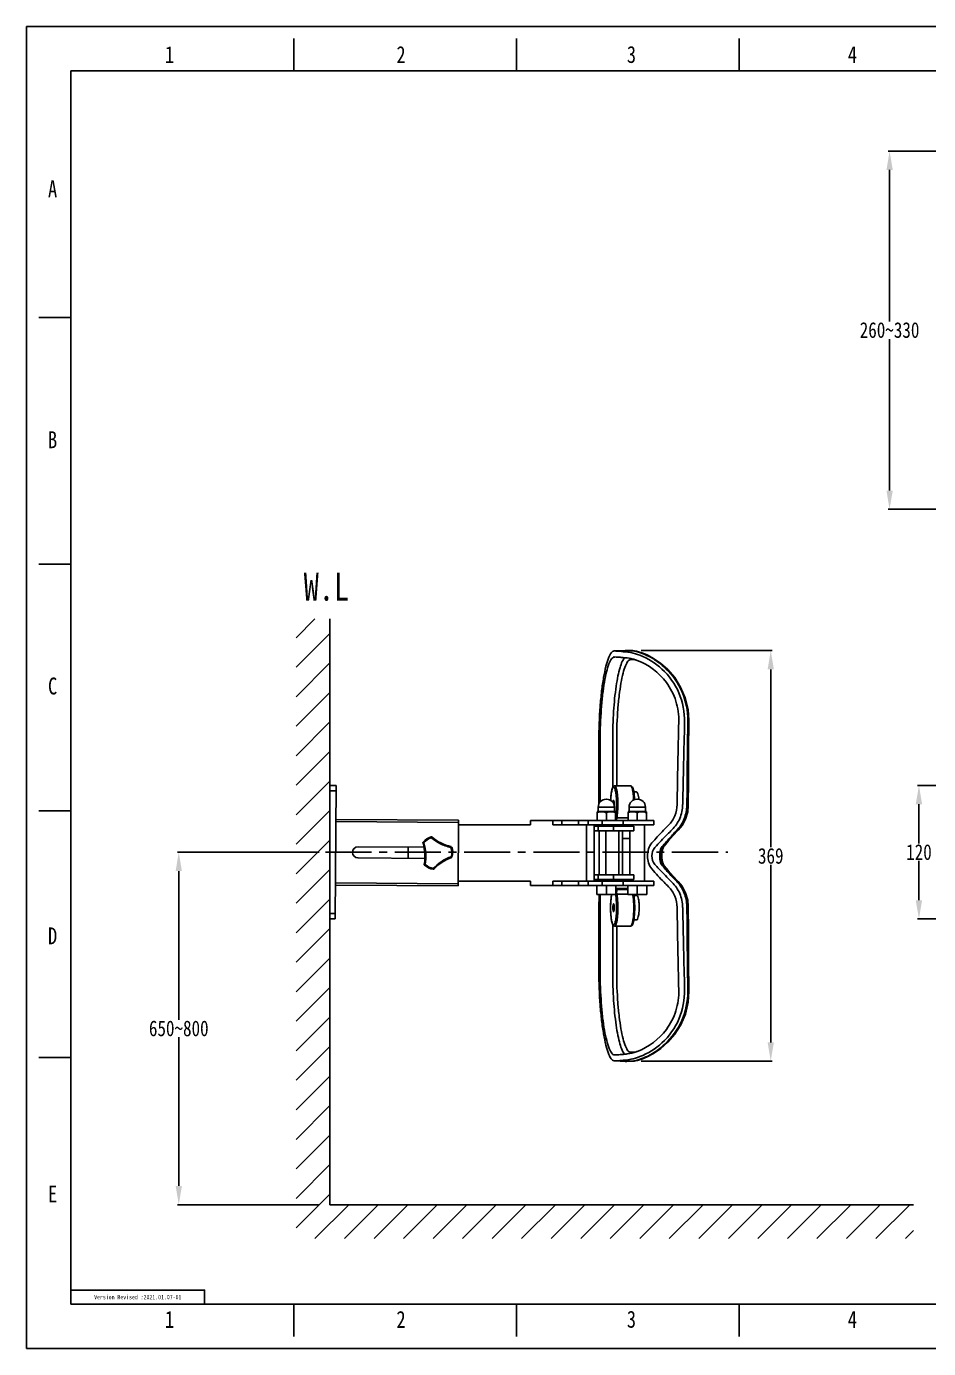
# Model space of a CAD drawing. Header units: inches. Extents: x -1755 to -75, y -5440 to -4252.
# Drawn here: x -1755 to -945, y -5440 to -4252 of the extents above; entities that cross this region are included whole.
import ezdxf

# ---------------------------------------------------------------- set-up
doc = ezdxf.new("R2010")
doc.units = ezdxf.units.IN
doc.header["$LTSCALE"] = 10.89
doc.header["$MEASUREMENT"] = 0
doc.header["$PDMODE"] = 3
doc.header["$PDSIZE"] = 0.3125
doc.linetypes.add('CENTER2', pattern=[28.575, 19.05, -3.175, 3.175, -3.175])
doc.layers.get('0').update_dxf_attribs({"linetype": 'CONTINUOUS'})
doc.layers.get('Defpoints').update_dxf_attribs({"linetype": 'CONTINUOUS'})
for name, color, linetype in [('02___PRT_ALL_AXES', 7, 'CONTINUOUS'), ('Cneter', 1, 'CENTER2'), ('FORM', 7, 'CONTINUOUS'), ('TEXT', 2, 'CONTINUOUS')]:
    doc.layers.add(name, color=color, linetype=linetype)
doc.styles.get("Standard").update_dxf_attribs({"font": 'txt', "width": 0.8})
doc.dimstyles.get("Standard").update_dxf_attribs({"dimtxt": 1.40625, "dimasz": 1.6875, "dimexe": 0.125, "dimexo": 0.0625, "dimgap": 0.09, "dimtad": 0, "dimtih": 1, "dimtoh": 1, "dimzin": 4, "dimdsep": 46, "dimtxsty": 'Standard', "dimcen": 0.09, "dimadec": 0, "dimazin": 0, "dimtp": 0.01, "dimtm": 0.01, "dimtfac": 1, "dimtofl": 0, "dimtmove": 0, "dimatfit": 3, "dimfxl": 0, "dimtolj": 1, "dimtzin": 4, "dimarcsym": 0})

# ---------------------------------------------------------------- blocks, each defined once
blk = doc.blocks.new('*D1')
at = {"color": 3, "linetype": 'ByBlock', "lineweight": -2}
for p, q in [((-1203.2, -4812.9), (-1085.6, -4812.9)), ((-1086.9, -4829.7), (-1086.9, -4989.5)), ((-1086.9, -5165), (-1086.9, -5005.3)), ((-1203.2, -5181.9), (-1085.6, -5181.9))]:
    blk.add_line(p, q, dxfattribs=at)
at = {"color": 3}
for points in [[(-1089.7, -4829.7), (-1084.1, -4829.7), (-1086.9, -4812.9)], [(-1089.7, -5165), (-1084.1, -5165), (-1086.9, -5181.9)]]:
    blk.add_solid(points, dxfattribs=at)
at = {"layer": 'Defpoints', "color": 0}
for p in [(-1213.2, -4812.9), (-1213.2, -5181.9), (-1086.9, -5181.9)]:
    blk.add_point(p, dxfattribs=at)
at = {"color": 3, "insert": (-1086.9, -4997.4), "char_height": 14.06, "attachment_point": 5}
blk.add_mtext('\\A1;369', dxfattribs=at)
blk = doc.blocks.new('*D8')
at = {"color": 3, "linetype": 'ByBlock', "lineweight": -2}
for p, q in [((-830.9, -4364), (-981.4, -4364)), ((-980.2, -4380.9), (-980.2, -4517)), ((-980.2, -4669), (-980.2, -4532.9)), ((-758.4, -4685.9), (-981.4, -4685.9))]:
    blk.add_line(p, q, dxfattribs=at)
at = {"color": 3}
for points in [[(-983, -4380.9), (-977.3, -4380.9), (-980.2, -4364)], [(-983, -4669), (-977.3, -4669), (-980.2, -4685.9)]]:
    blk.add_solid(points, dxfattribs=at)
at = {"layer": 'Defpoints', "color": 0}
for p in [(-820.9, -4364), (-980.2, -4685.9), (-748.4, -4685.9)]:
    blk.add_point(p, dxfattribs=at)
at = {"color": 3, "insert": (-980.2, -4524.9), "char_height": 14.062, "attachment_point": 5}
blk.add_mtext('\\A1;260~330', dxfattribs=at)
blk = doc.blocks.new('*D9')
at = {"color": 3, "linetype": 'ByBlock', "lineweight": -2}
for p, q in [((-1492.5, -4994), (-1619.7, -4994)), ((-1618.5, -5010.9), (-1618.5, -5144.5)), ((-1618.5, -5293.9), (-1618.5, -5160.3)), ((-1492.9, -5310.8), (-1619.7, -5310.8))]:
    blk.add_line(p, q, dxfattribs=at)
at = {"color": 3}
for points in [[(-1621.3, -5010.9), (-1615.7, -5010.9), (-1618.5, -4994)], [(-1621.3, -5293.9), (-1615.7, -5293.9), (-1618.5, -5310.8)]]:
    blk.add_solid(points, dxfattribs=at)
at = {"layer": 'Defpoints', "color": 0}
for p in [(-1618.5, -4994), (-1482.5, -4994), (-1482.9, -5310.8)]:
    blk.add_point(p, dxfattribs=at)
at = {"color": 3, "insert": (-1618.5, -5152.4), "char_height": 14.062, "attachment_point": 5}
blk.add_mtext('\\A1;650~800', dxfattribs=at)
blk = doc.blocks.new('*D4')
at = {"color": 3, "linetype": 'ByBlock', "lineweight": -2}
for p, q in [((-825.9, -4934), (-955.1, -4934)), ((-953.8, -4950.9), (-953.8, -4986.1)), ((-953.8, -5037.2), (-953.8, -5001.9)), ((-825.9, -5054), (-955.1, -5054))]:
    blk.add_line(p, q, dxfattribs=at)
at = {"color": 3}
for points in [[(-956.7, -4950.9), (-951, -4950.9), (-953.8, -4934)], [(-956.7, -5037.2), (-951, -5037.2), (-953.8, -5054)]]:
    blk.add_solid(points, dxfattribs=at)
at = {"layer": 'Defpoints', "color": 0}
for p in [(-953.8, -4934), (-815.9, -4934), (-815.9, -5054)]:
    blk.add_point(p, dxfattribs=at)
at = {"color": 3, "insert": (-953.8, -4994), "char_height": 14.06, "attachment_point": 5}
blk.add_mtext('\\A1;120', dxfattribs=at)

msp = doc.modelspace()

# ---------------------------------------------------------------- hatches: boundary and pattern name
h = msp.add_hatch()
h.set_pattern_fill('ANSI31', color=256, scale=150)
h.paths.add_polyline_path([(-1513.2, -5341.1), (-958.8, -5341.1), (-958.8, -5310.8), (-1482.9, -5310.8), (-1482.9, -4784.3), (-1513.2, -4784.3)])

# ---------------------------------------------------------------- linework, layer by layer
at = {"color": 7, "linetype": 'Continuous'}
for p, q in [((-1755.3, -5440), (-1755.3, -4252)), ((-1755.3, -4252), (-75.3, -4252)), ((-1515.3, -4292), (-1515.3, -4262.9)), ((-1315.3, -4292), (-1315.3, -4262.9)), ((-1115.3, -4292), (-1115.3, -4262.9)), ((-1715.3, -4292), (-1715.3, -5400)), ((-115.3, -4292), (-1715.3, -4292)), ((-1715.3, -4513.6), (-1744.3, -4513.6)), ((-1715.3, -4735.2), (-1744.3, -4735.2)), ((-1227.2, -4813.2), (-1217.6, -4812.8)), ((-1227.1, -4813.2), (-1227.2, -4813.2)), ((-1217.3, -4812.8), (-1227.1, -4813.2)), ((-1227.1, -4813.2), (-1217.6, -4812.8)), ((-1226.9, -4818.6), (-1227, -4818.6)), ((-1226.9, -4818.6), (-1226.9, -4818.6)), ((-1222.1, -4818.9), (-1222.1, -4818.9)), ((-1217.6, -4812.8), (-1216.8, -4812.8)), ((-1217.6, -4812.8), (-1217.1, -4812.8)), ((-1217.6, -4812.8), (-1217.5, -4812.8)), ((-1217.5, -4812.8), (-1217.4, -4812.8)), ((-1217.4, -4812.8), (-1217.3, -4812.8)), ((-1217.3, -4812.8), (-1217.3, -4812.8)), ((-1217.3, -4812.8), (-1216.8, -4812.8)), ((-1217.1, -4812.8), (-1216.8, -4812.8)), ((-1216.8, -4812.8), (-1216.6, -4812.8)), ((-1216.8, -4812.8), (-1216.6, -4812.8)), ((-1216.6, -4812.8), (-1216.6, -4812.8)), ((-1213.2, -4812.9), (-1211.6, -4812.9)), ((-1212.6, -4821), (-1212.5, -4821)), ((-1212.5, -4812.9), (-1212.5, -4812.9)), ((-1212.5, -4812.9), (-1211.6, -4812.9)), ((-1212.5, -4821), (-1212.4, -4821)), ((-1212.4, -4821), (-1208.9, -4821.1)), ((-1212.1, -4812.9), (-1211.1, -4812.9)), ((-1211.6, -4812.9), (-1211.1, -4812.9)), ((-1211.6, -4812.9), (-1211.6, -4812.9)), ((-1228.7, -4935.6), (-1228.7, -4892.9)), ((-1477.1, -4934), (-1482.9, -4934)), ((-1477.2, -4939), (-1482.9, -4939)), ((-1477.9, -5054), (-1477.1, -4934)), ((-1227, -4934.4), (-1212.8, -4934.4)), ((-1227.3, -4953.4), (-1241.8, -4953.4)), ((-1234.3, -4946.4), (-1234.8, -4946.4)), ((-1199.5, -4953.4), (-1214.1, -4953.4)), ((-1206.5, -4946.4), (-1207.1, -4946.4)), ((-1715.3, -4956.8), (-1744.3, -4956.8)), ((-1367.3, -4965.3), (-1477.3, -4964.5)), ((-1367.7, -5024.3), (-1367.3, -4965.3)), ((-1302.5, -4965.4), (-1302.5, -4969.4)), ((-1191.8, -4965.4), (-1302.5, -4965.4)), ((-1282.5, -4969.4), (-1282.5, -4965.4)), ((-1274.5, -4965.4), (-1274.5, -4969.4)), ((-1259.5, -4965.4), (-1259.5, -4969.4)), ((-1251, -4969.4), (-1251, -4965.4)), ((-1238.3, -4969.4), (-1238.3, -4965.4)), ((-1215, -4963.2), (-1225.1, -4963.2)), ((-1219.5, -4969.4), (-1219.5, -4965.4)), ((-1191.8, -4969.4), (-1191.8, -4965.4)), ((-1367.4, -4967.3), (-1477.4, -4966.5)), ((-1302.5, -4969.4), (-1367.4, -4969.4)), ((-1191.8, -4969.4), (-1282.5, -4969.4)), ((-1252.5, -4969.4), (-1252.5, -5019.9)), ((-1245.5, -5019.9), (-1245.5, -4969.4)), ((-1209.9, -4970.6), (-1245.5, -4970.6)), ((-1209.9, -4974.8), (-1245.5, -4974.8)), ((-1241.9, -4970.6), (-1241.9, -4974.8)), ((-1241.1, -4969.4), (-1241.1, -4970.6)), ((-1241.1, -4974.8), (-1241.1, -5014.4)), ((-1234.9, -5014.4), (-1234.9, -4974.8)), ((-1228.1, -4974.8), (-1228.1, -4970.6)), ((-1223.4, -5014.4), (-1223.4, -4974.8)), ((-1220.1, -5014.4), (-1220.1, -4974.8)), ((-1209.9, -4974.8), (-1209.9, -4970.6)), ((-1170.5, -4974.3), (-1170.5, -4974.3)), ((-1457.5, -4989.2), (-1398.3, -4989.6)), ((-1412.5, -4989.5), (-1412.5, -4999.5)), ((-1399, -4985), (-1398.5, -4985.5)), ((-1391.7, -4981), (-1391.9, -4980.3)), ((-1373.4, -4989.5), (-1374.2, -4989.8)), ((-1215.5, -4981.6), (-1220.1, -4981.6)), ((-1183, -4988.5), (-1183, -4988.5)), ((-1397.5, -4999.6), (-1457.6, -4999.2)), ((-1373.7, -4997.8), (-1372.9, -4998)), ((-1397.2, -5005.1), (-1397.8, -5005.6)), ((-1390.1, -5009.4), (-1390, -5008.7)), ((-1183, -5006.3), (-1183, -5006.3)), ((-1367.7, -5022.3), (-1477.7, -5021.5)), ((-1367.7, -5024.3), (-1477.7, -5023.5)), ((-1302.5, -5019.9), (-1367.7, -5019.9)), ((-1302.5, -5019.9), (-1302.5, -5023.9)), ((-1191.8, -5023.9), (-1302.5, -5023.9)), ((-1282.5, -5023.9), (-1282.5, -5019.9)), ((-1191.8, -5019.9), (-1282.5, -5019.9)), ((-1274.5, -5019.9), (-1274.5, -5023.9)), ((-1259.5, -5019.9), (-1259.5, -5023.9)), ((-1251, -5023.9), (-1251, -5019.9)), ((-1209.9, -5014.4), (-1245.5, -5014.4)), ((-1209.9, -5018.6), (-1245.5, -5018.6)), ((-1243, -5023.9), (-1243, -5031.9)), ((-1241.9, -5014.4), (-1241.9, -5018.6)), ((-1241.1, -5018.6), (-1241.1, -5019.9)), ((-1238.3, -5023.9), (-1238.3, -5019.9)), ((-1234.5, -5023.9), (-1234.5, -5031.9)), ((-1228.1, -5018.6), (-1228.1, -5014.4)), ((-1226.1, -5023.9), (-1226.1, -5031.9)), ((-1219.5, -5023.9), (-1219.5, -5019.9)), ((-1215.2, -5023.9), (-1215.2, -5031.9)), ((-1209.9, -5018.6), (-1209.9, -5014.4)), ((-1206.8, -5023.9), (-1206.8, -5031.9)), ((-1198.3, -5023.9), (-1198.3, -5031.9)), ((-1191.8, -5023.9), (-1191.8, -5019.9)), ((-1175, -5015.6), (-1170.5, -5020.4)), ((-1170.5, -5020.4), (-1170.5, -5020.4)), ((-1243, -5031.9), (-1226.1, -5031.9)), ((-1229.8, -5031.9), (-1229.8, -5032.1)), ((-1229.8, -5032.1), (-1229.8, -5032.3)), ((-1226.1, -5026.6), (-1215.2, -5026.6)), ((-1226.1, -5027.6), (-1215.2, -5027.6)), ((-1215.2, -5031.6), (-1225.1, -5031.6)), ((-1215.2, -5031.9), (-1198.3, -5031.9)), ((-1210, -5032.1), (-1210, -5031.9)), ((-1477.9, -5049), (-1482.9, -5049)), ((-1161.9, -5038.1), (-1161.5, -5042.7)), ((-1477.9, -5054), (-1482.9, -5054)), ((-1228.7, -5101.9), (-1228.7, -5059.2)), ((-1227, -5060.4), (-1212.8, -5060.4)), ((-1161.4, -5119), (-1161, -5119.1)), ((-1715.3, -5178.4), (-1744.3, -5178.4)), ((-1227, -5176.1), (-1226.9, -5176.1)), ((-1226.9, -5176.1), (-1226.9, -5176.1)), ((-1226.9, -5176.1), (-1226.9, -5176.1)), ((-1222.1, -5175.9), (-1222.1, -5175.9)), ((-1212.5, -5173.8), (-1212.6, -5173.8)), ((-1212.4, -5173.8), (-1212.5, -5173.8)), ((-1208.9, -5173.7), (-1212.4, -5173.8)), ((-1227.1, -5181.6), (-1227.2, -5181.6)), ((-1217.3, -5182), (-1227.1, -5181.6)), ((-1226.7, -5181.6), (-1217.6, -5182)), ((-1217.1, -5182), (-1217.6, -5182)), ((-1217.6, -5182), (-1217.5, -5182)), ((-1217.5, -5182), (-1216.8, -5182)), ((-1217.3, -5182), (-1217.5, -5182)), ((-1217.3, -5182), (-1217.3, -5182)), ((-1216.8, -5182), (-1217.3, -5182)), ((-1216.8, -5182), (-1217.1, -5182)), ((-1216.6, -5182), (-1216.8, -5182)), ((-1216.6, -5182), (-1216.8, -5182)), ((-1215.9, -5181.9), (-1216.6, -5182)), ((-1211.6, -5181.8), (-1213.2, -5181.9)), ((-1212.5, -5181.8), (-1211.6, -5181.8)), ((-1212.5, -5181.8), (-1212.5, -5181.8)), ((-1212.1, -5181.8), (-1211.1, -5181.8)), ((-1211.1, -5181.8), (-1211.6, -5181.8)), ((-1211.1, -5181.8), (-1211.1, -5181.8)), ((-1515.3, -5400), (-1515.3, -5429.1)), ((-1315.3, -5400), (-1315.3, -5429.1)), ((-1115.3, -5400), (-1115.3, -5429.1)), ((-1755.3, -5440), (-75.3, -5440))]:
    msp.add_line(p, q, dxfattribs=at)
for p, q in [((-1482.9, -4784.3), (-1482.9, -5310.8)), ((-1482.9, -5310.8), (-958.8, -5310.8))]:
    msp.add_line(p, q)
at = {"linetype": 'Continuous'}
msp.add_line((-115.3, -5400), (-1715.3, -5400), dxfattribs=at)
at = {"color": 7, "linetype": 'Continuous'}
for points in [[(-1216.6, -4812.8), (-1215, -4812.8), (-1213.2, -4812.9)], [(-1211.1, -4812.9), (-1207.4, -4813.5), (-1203.9, -4814.6), (-1199.7, -4816.2), (-1194.7, -4818.7), (-1189.1, -4822.1), (-1183.4, -4826.6), (-1177.6, -4832.2), (-1172.2, -4839.2), (-1167.4, -4847.5), (-1163.7, -4856.7), (-1161.6, -4866.6), (-1161, -4875.7)], [(-1161, -4875.7), (-1161.3, -4903.3), (-1161.4, -4929.2), (-1161.5, -4952.1)], [(-1161.5, -4952.1), (-1161.9, -4956.6), (-1163, -4961.7), (-1165, -4966.5), (-1167.6, -4971), (-1170.5, -4974.3)], [(-1170.5, -4974.3), (-1175, -4979.2), (-1179.4, -4984.1), (-1183, -4988.5)], [(-1183, -4988.5), (-1183.6, -4989.4), (-1184.3, -4990.9), (-1184.9, -4992.8), (-1185.3, -4995), (-1185.4, -4997.4), (-1185.3, -4999.8), (-1184.9, -5002), (-1184.3, -5003.9), (-1183.6, -5005.4), (-1183, -5006.3)], [(-1183, -5006.3), (-1179.5, -5010.6), (-1175, -5015.6)], [(-1170.5, -5020.4), (-1167.7, -5023.8), (-1165, -5028.2), (-1163, -5033), (-1161.9, -5038.1)], [(-1161.5, -5042.7), (-1161.4, -5065.5), (-1161.3, -5091.4), (-1161, -5119.1)], [(-1161, -5119.1), (-1161.6, -5128.2), (-1163.7, -5138), (-1167.4, -5147.3), (-1172.2, -5155.6), (-1177.6, -5162.6), (-1183.4, -5168.2), (-1189.2, -5172.6), (-1194.7, -5176.1), (-1199.7, -5178.5), (-1203.9, -5180.2), (-1207.4, -5181.3), (-1211.1, -5181.8)], [(-1217.6, -5182), (-1220.9, -5181.8), (-1227.1, -5181.6)], [(-1213.2, -5181.9), (-1215, -5181.9), (-1216.6, -5182)]]:
    msp.add_lwpolyline(points, dxfattribs=at)
for centre, radius, start, end in [((-1227.3, -4815.6), 2.42, 86.4849, 92.4421), ((-1227.1, -4821), 2.34, 95.633, 96.6476), ((-1227.1, -4820.9), 2.32, 92.453, 95.6344), ((-1227.1, -4821), 2.33, 86.5935, 92.4419), ((-1216.9, -4822.4), 9.63, 89.247, 92.4248), ((-1216.9, -4822.4), 9.63, 89.3549, 92.4281), ((-1216.9, -4822.5), 9.68, 88.3505, 89.2493), ((-1216.9, -4822.5), 9.68, 88.3644, 89.3571), ((-1214.9, -4863.5), 50.6, 86.8606, 87.3009), ((-1212.4, -4826.6), 13.6, 85.0964, 88.8156), ((-1212.5, -4827.8), 14.8, 84.6226, 85.1336), ((-1212.7, -4829.4), 16.5, 81.6006, 84.5729), ((-1223.6, -4868), 49.2, 69.9886, 71.1681), ((4108.1, -5019.9), 5279.5, 178.4502, 179.2538), ((3802.1, -5024.5), 4968.5, 178.3021, 179.1547), ((9656.7, -5025.1), 10819.1, 179.20904, 179.61346), ((-1234.8, -4953.4), 7, 90, 180), ((-1234.3, -4953.4), 7, 0, 90), ((-1207.1, -4953.4), 7, 90, 180), ((-1206.5, -4953.4), 7, 0, 90), ((-1193.1, -4953.2), 30.4, 314.3012, 316.9671), ((-1457.5, -4994.2), 5, 89.6131, 269.6131), ((-1398.3, -4985.6), 1, 139.9869, 197.1204), ((-1437.4, -4997.7), 40, 349.9156, 17.1204), ((-1387.5, -4994.6), 15, 107.0492, 139.9869), ((-1387.5, -4994.6), 14.2, 107.0492, 139.9869), ((-1438.3, -4997.8), 41.7, 3.5185, 17.1174), ((-1391.6, -4981.3), 1, 49.9156, 107.0492), ((-1364.9, -4949.1), 41.7, 229.911, 242.5672), ((-1365.2, -4949.9), 40, 229.9156, 257.1204), ((-1364.8, -4949.1), 41.7, 242.5635, 257.1182), ((-1374.4, -4989.9), 1, 19.9869, 77.1204), ((-1387.5, -4994.6), 15, 347.0492, 19.9869), ((-1047.1, -5100.7), 177, 140.4664, 141.2107), ((-1438.4, -4997.8), 41.7, 349.9188, 3.516), ((-1359.9, -5036.3), 40, 109.9156, 137.1204), ((-1359.4, -5037.1), 41.7, 109.9182, 124.4022), ((-1387.5, -4994.6), 14.2, 347.0496, 19.9858), ((-1373.9, -4997.8), 1, 289.9156, 347.0492), ((-1397.1, -5004.9), 1, 169.9156, 227.0492), ((-1387.5, -4994.6), 15, 227.0492, 259.9869), ((-1387.5, -4994.6), 14.2, 227.0492, 259.9869), ((-1390, -5008.4), 1, 259.9869, 317.1204), ((-1359.4, -5037.1), 41.7, 124.4031, 137.1178), ((-1047.2, -4894.1), 176.9, 218.7894, 219.5308), ((-1193.1, -5041.6), 30.4, 43.0237, 45.6987), ((-1238.2, -5030.8), 8.48, 350.5904, 352.4298), ((-1200.8, -5037.8), 29.6, 169.0232, 169.3608), ((-1236.3, -5031.1), 6.59, 349.0516, 350.5797), ((-1216.9, -5030.6), 9.51, 187.6064, 187.7976), ((4108.1, -4974.9), 5279.5, 180.7462, 181.5498), ((3802.1, -4970.3), 4968.5, 180.8453, 181.6979), ((9656.4, -4969.7), 10818.8, 180.38654, 180.79097), ((-1227.1, -5173.8), 2.33, 267.558, 273.4065), ((-1213.4, -5171), 6.45, 222.098, 224.8049), ((-1223.6, -5126.8), 49.2, 288.8329, 289.9978), ((-1227.3, -5179.1), 2.42, 264.0677, 267.5468), ((-1227.3, -5179.1), 2.42, 267.5578, 273.5151), ((-1217.5, -5179.3), 2.65, 267.5826, 271.581), ((-1216.9, -5172.4), 9.63, 267.5752, 270.7531), ((-1216.9, -5172.4), 9.63, 267.5719, 270.6453), ((-1216.9, -5172.3), 9.68, 270.7508, 271.6494), ((-1216.9, -5172.3), 9.68, 270.6431, 271.6355), ((-1214.9, -5131.3), 50.6, 272.6991, 273.1394), ((-1212.4, -5168), 13.8, 271.2091, 275.7217)]:
    msp.add_arc(centre, radius, start, end, dxfattribs=at)
for points, knots in [([(-1241.2, -4893.6), (-1241.2, -4883.4), (-1240.7, -4868.5), (-1238.9, -4849.7), (-1237.2, -4837.6), (-1235.2, -4827.7), (-1233.3, -4821), (-1231.5, -4817), (-1230.1, -4814.6), (-1228.5, -4813.3), (-1227.4, -4813.2)], [0, 0, 0, 0, 0.367766, 0.534938, 0.682527, 0.805235, 0.899083, 0.934562, 0.96255, 1, 1, 1, 1]), ([(-1227.4, -4818.6), (-1228.4, -4818.8), (-1229.8, -4820.1), (-1231.2, -4822.4), (-1232.8, -4826.2), (-1234.6, -4832.5), (-1236.5, -4841.7), (-1238, -4852.9), (-1239.6, -4870.4), (-1240.1, -4884.1), (-1240.1, -4893.6)], [0, 0, 0, 0, 0.03879, 0.067529, 0.103648, 0.198315, 0.321202, 0.468389, 0.634687, 1, 1, 1, 1]), ([(-1228.7, -4892.9), (-1228.8, -4884.3), (-1228.3, -4868.3), (-1226.5, -4849.1), (-1224.3, -4836.1), (-1222.5, -4828.7), (-1220.6, -4823.1), (-1219, -4820.2), (-1218, -4819.3)], [0, 0, 0, 0, 0.340638, 0.641793, 0.766372, 0.868805, 0.946784, 1, 1, 1, 1]), ([(-1225.2, -4892.9), (-1225.2, -4883.7), (-1224.8, -4870.3), (-1223.1, -4853.4), (-1221.6, -4842.6), (-1219.8, -4833.7), (-1218, -4827.7), (-1216.4, -4824.2), (-1215.1, -4822.1), (-1213.6, -4821), (-1212.6, -4821)], [0, 0, 0, 0, 0.36908, 0.536493, 0.684014, 0.806361, 0.899619, 0.934775, 0.962479, 1, 1, 1, 1]), ([(-1217.9, -4813.9), (-1218.4, -4813.9), (-1219.9, -4813.8), (-1221.4, -4813.6), (-1222.4, -4813.5)], [0, 0, 0, 0, 0.340766, 1, 1, 1, 1]), ([(-1217.5, -4819.3), (-1218, -4819.3), (-1219.6, -4819.2), (-1221.1, -4819), (-1222.1, -4818.9)], [0, 0, 0, 0, 0.337385, 1, 1, 1, 1]), ([(-1217.9, -4813.9), (-1216.1, -4814), (-1211.5, -4814.7), (-1199.6, -4818.3), (-1182.8, -4828.9), (-1167.5, -4850.2), (-1164.1, -4868.3), (-1164.3, -4877.3)], [0, 0, 0, 0, 0.060171, 0.153064, 0.410982, 0.702735, 1, 1, 1, 1]), ([(-1207.7, -4821.4), (-1208.7, -4821), (-1211.9, -4820.1), (-1215.3, -4819.4), (-1217.5, -4819.3)], [0, 0, 0, 0, 0.320099, 1, 1, 1, 1]), ([(-1210.3, -4813.1), (-1208.7, -4813.3), (-1204.8, -4814.4), (-1198, -4817.1), (-1189.5, -4821.8), (-1177.2, -4831.7), (-1164.8, -4849.6), (-1161.3, -4867), (-1161.4, -4875.7)], [0, 0, 0, 0, 0.05501, 0.140741, 0.257884, 0.395432, 0.693454, 1, 1, 1, 1]), ([(-1169.5, -4877.1), (-1169.3, -4870.8), (-1171.1, -4858), (-1181.9, -4836.7), (-1196.5, -4825.5), (-1206.8, -4821.7)], [0, 0, 0, 0, 0.269487, 0.535925, 1, 1, 1, 1]), ([(-1230, -4940.1), (-1230.1, -4940.6), (-1230.4, -4943.1), (-1230.6, -4945.5), (-1230.7, -4947.4)], [0, 0, 0, 0, 0.223455, 1, 1, 1, 1]), ([(-1230, -4940.1), (-1230, -4940.7), (-1230.4, -4943.1), (-1230.6, -4945.5), (-1230.6, -4947.4)], [0, 0, 0, 0, 0.221406, 1, 1, 1, 1]), ([(-1227, -4934.4), (-1227.3, -4934.4), (-1227.8, -4934.5), (-1228.3, -4935), (-1228.7, -4935.6), (-1229.2, -4936.5), (-1229.6, -4938.1), (-1229.9, -4939.4), (-1230, -4940.1)], [0, 0, 0, 0, 0.111455, 0.211938, 0.309599, 0.415855, 0.673868, 1, 1, 1, 1]), ([(-1226.2, -4962.4), (-1225.9, -4960.8), (-1225.5, -4957.1), (-1225.3, -4952.4), (-1225.3, -4948.4), (-1225.5, -4945.4), (-1225.7, -4942.7), (-1226, -4940.3), (-1226.4, -4938.3), (-1226.8, -4936.9), (-1227.2, -4936.1), (-1227.4, -4935.7), (-1227.7, -4935.5), (-1228.1, -4935.3), (-1228.6, -4935.6), (-1228.8, -4936.1), (-1229.2, -4936.9), (-1229.6, -4938.3), (-1229.8, -4939.5), (-1230, -4940.1)], [0, 0, 0, 0, 0.15162, 0.33394, 0.427946, 0.518958, 0.603443, 0.67816, 0.740339, 0.787899, 0.805866, 0.820014, 0.830767, 0.83928, 0.858102, 0.872257, 0.890232, 0.937807, 1, 1, 1, 1]), ([(-1225.1, -4963.2), (-1224.9, -4961.9), (-1224.5, -4959.1), (-1224.2, -4954.7), (-1224.1, -4949.9), (-1224.3, -4945.2), (-1224.6, -4941.5), (-1225, -4938.9), (-1225.4, -4937.4), (-1225.7, -4936.1), (-1226.1, -4935.1), (-1226.7, -4934.4), (-1227, -4934.4)], [0, 0, 0, 0, 0.13108, 0.287162, 0.454772, 0.619269, 0.76632, 0.829289, 0.88343, 0.927738, 0.961632, 1, 1, 1, 1]), ([(-1209.2, -4946.7), (-1209.2, -4945.1), (-1209.4, -4942.9), (-1209.8, -4940.1), (-1210.1, -4938.3), (-1210.5, -4936.9), (-1211, -4935.7), (-1211.5, -4934.9), (-1212.2, -4934.5), (-1212.6, -4934.4), (-1212.8, -4934.4)], [0, 0, 0, 0, 0.349862, 0.501873, 0.63403, 0.744562, 0.834691, 0.913207, 0.95448, 1, 1, 1, 1]), ([(-1210, -4947), (-1210, -4945.3), (-1210.2, -4942.9), (-1210.6, -4939.9), (-1210.9, -4938), (-1211.3, -4936.5), (-1211.7, -4935.4), (-1212.2, -4934.7), (-1212.6, -4934.4), (-1212.8, -4934.4)], [0, 0, 0, 0, 0.380669, 0.546524, 0.690173, 0.808171, 0.89824, 0.960223, 1, 1, 1, 1]), ([(-1178.7, -4969.7), (-1176.3, -4967.4), (-1172.4, -4961.5), (-1171, -4954.6), (-1171, -4951.1)], [0, 0, 0, 0, 0.49041, 1, 1, 1, 1]), ([(-1166, -4951.2), (-1166, -4955.4), (-1167.8, -4963.9), (-1172.7, -4971), (-1175.6, -4973.8)], [0, 0, 0, 0, 0.507949, 1, 1, 1, 1]), ([(-1162.2, -4952.1), (-1162.3, -4956.1), (-1163.9, -4964.2), (-1168.2, -4971.1), (-1170.9, -4973.9)], [0, 0, 0, 0, 0.507273, 1, 1, 1, 1]), ([(-1226.3, -4963), (-1226.3, -4962.9), (-1226.3, -4962.8), (-1226.3, -4962.6), (-1226.2, -4962.4)], [0, 0, 0, 0, 0.267874, 1, 1, 1, 1]), ([(-1225.1, -4963.2), (-1225.4, -4963.2), (-1225.9, -4963.1), (-1226.2, -4962.6), (-1226.2, -4962.4)], [0, 0, 0, 0, 0.542024, 1, 1, 1, 1]), ([(-1225.2, -4965.4), (-1225.3, -4965), (-1225.3, -4964.3), (-1225.2, -4963.5), (-1225.1, -4963.2)], [0, 0, 0, 0, 0.541602, 1, 1, 1, 1]), ([(-1193.6, -4985.7), (-1192.5, -4984.4), (-1187.7, -4978.9), (-1182.6, -4973.6), (-1178.7, -4969.7)], [0, 0, 0, 0, 0.24088, 1, 1, 1, 1]), ([(-1175.6, -4973.8), (-1177, -4975.2), (-1182.2, -4980.4), (-1187.3, -4985.7), (-1191, -4989.8)], [0, 0, 0, 0, 0.257501, 1, 1, 1, 1]), ([(-1171.9, -4975), (-1173, -4976.1), (-1177, -4980.3), (-1180.9, -4984.7), (-1183.6, -4988)], [0, 0, 0, 0, 0.259466, 1, 1, 1, 1]), ([(-1398.5, -4985.5), (-1398.6, -4985.5), (-1398.8, -4985.6), (-1399, -4985.7), (-1399.2, -4985.8), (-1399.2, -4985.9), (-1399.2, -4985.9)], [0, 0, 0, 0, 0.371894, 0.681084, 0.89328, 1, 1, 1, 1]), ([(-1391, -4980.5), (-1391, -4980.5), (-1391.1, -4980.5), (-1391.3, -4980.6), (-1391.5, -4980.8), (-1391.6, -4980.9), (-1391.7, -4981)], [0, 0, 0, 0, 0.106823, 0.318965, 0.628111, 1, 1, 1, 1]), ([(-1374.2, -4989.8), (-1374.1, -4989.7), (-1374.1, -4989.5), (-1374.1, -4989.2), (-1374.1, -4989), (-1374.1, -4988.9), (-1374.2, -4988.9)], [0, 0, 0, 0, 0.371898, 0.681093, 0.893289, 1, 1, 1, 1]), ([(-1193.6, -5009.1), (-1196.3, -5006), (-1198.7, -4997.4), (-1196.3, -4988.8), (-1193.6, -4985.7)], [0, 0, 0, 0, 0.5, 1, 1, 1, 1]), ([(-1373.6, -4998.7), (-1373.5, -4998.7), (-1373.5, -4998.6), (-1373.5, -4998.4), (-1373.6, -4998.1), (-1373.6, -4997.9), (-1373.7, -4997.8)], [0, 0, 0, 0, 0.106824, 0.318967, 0.628112, 1, 1, 1, 1]), ([(-1191, -4989.8), (-1192.8, -4991.8), (-1194.4, -4997.4), (-1192.8, -5003), (-1191, -5005)], [0, 0, 0, 0, 0.499977, 1, 1, 1, 1]), ([(-1185.1, -4989.8), (-1185.7, -4990.8), (-1186.4, -4993.3), (-1186.7, -4997.4), (-1186.4, -5001.4), (-1185.7, -5004), (-1185.1, -5005)], [0, 0, 0, 0, 0.218278, 0.499913, 0.781662, 1, 1, 1, 1]), ([(-1398.1, -5004.7), (-1398.1, -5004.7), (-1398, -5004.8), (-1397.8, -5004.9), (-1397.6, -5005), (-1397.4, -5005), (-1397.2, -5005.1)], [0, 0, 0, 0, 0.106819, 0.318962, 0.628109, 1, 1, 1, 1]), ([(-1390, -5008.7), (-1389.9, -5008.7), (-1389.8, -5008.9), (-1389.5, -5009), (-1389.4, -5009.1), (-1389.3, -5009.1), (-1389.2, -5009.1)], [0, 0, 0, 0, 0.371901, 0.681097, 0.893293, 1, 1, 1, 1]), ([(-1178.7, -5025), (-1180, -5023.7), (-1185.2, -5018.5), (-1190.1, -5013.2), (-1193.6, -5009.1)], [0, 0, 0, 0, 0.258498, 1, 1, 1, 1]), ([(-1191, -5005), (-1189.8, -5006.3), (-1184.8, -5011.8), (-1179.6, -5017), (-1175.6, -5020.9)], [0, 0, 0, 0, 0.241892, 1, 1, 1, 1]), ([(-1183.6, -5006.7), (-1182.7, -5007.8), (-1179, -5012.3), (-1175, -5016.6), (-1171.9, -5019.8)], [0, 0, 0, 0, 0.239965, 1, 1, 1, 1]), ([(-1171, -5043.7), (-1171, -5040.2), (-1172.4, -5033.3), (-1176.3, -5027.4), (-1178.7, -5025)], [0, 0, 0, 0, 0.509591, 1, 1, 1, 1]), ([(-1175.6, -5020.9), (-1172.7, -5023.8), (-1167.8, -5030.9), (-1166, -5039.3), (-1166, -5043.6)], [0, 0, 0, 0, 0.492052, 1, 1, 1, 1]), ([(-1170.9, -5020.8), (-1168.2, -5023.7), (-1163.9, -5030.6), (-1162.3, -5038.6), (-1162.2, -5042.7)], [0, 0, 0, 0, 0.492657, 1, 1, 1, 1]), ([(-1229.8, -5032.3), (-1230.1, -5033.6), (-1230.4, -5036.3), (-1230.7, -5040.6), (-1230.8, -5045.1), (-1230.6, -5049.6), (-1230.2, -5053.1), (-1229.8, -5055.5), (-1229.5, -5057), (-1229.1, -5058.3), (-1228.7, -5059.3), (-1228.1, -5060.1), (-1227.4, -5060.4), (-1227, -5060.4)], [0, 0, 0, 0, 0.128586, 0.27972, 0.440903, 0.59828, 0.738485, 0.798596, 0.850686, 0.894432, 0.930759, 0.963728, 1, 1, 1, 1]), ([(-1229.8, -5032.3), (-1230.1, -5034), (-1230.6, -5037.6), (-1230.7, -5042.3), (-1230.7, -5046.4), (-1230.6, -5049.3), (-1230.3, -5052.1), (-1230, -5054.5), (-1229.6, -5056.5), (-1229.2, -5057.9), (-1228.9, -5058.7), (-1228.6, -5059.1), (-1228.3, -5059.3), (-1227.9, -5059.5), (-1227.5, -5059.1), (-1227.2, -5058.7), (-1226.8, -5057.9), (-1226.4, -5056.5), (-1226.2, -5055.3), (-1226.1, -5054.6)], [0, 0, 0, 0, 0.15162, 0.33394, 0.427946, 0.518958, 0.603443, 0.67816, 0.740339, 0.787899, 0.805866, 0.820014, 0.830767, 0.83928, 0.858102, 0.872257, 0.890232, 0.937807, 1, 1, 1, 1]), ([(-1227, -5060.4), (-1226.7, -5060.4), (-1226.1, -5059.7), (-1225.7, -5058.7), (-1225.4, -5057.4), (-1225, -5055.8), (-1224.6, -5053.3), (-1224.3, -5049.6), (-1224.1, -5044.9), (-1224.2, -5040.1), (-1224.5, -5035.7), (-1224.9, -5032.9), (-1225.1, -5031.6)], [0, 0, 0, 0, 0.038368, 0.072262, 0.11657, 0.170711, 0.23368, 0.380731, 0.545228, 0.712838, 0.86892, 1, 1, 1, 1]), ([(-1225.1, -5031.6), (-1225.4, -5031.6), (-1225.9, -5031.7), (-1226.2, -5032.1), (-1226.2, -5032.3)], [0, 0, 0, 0, 0.542024, 1, 1, 1, 1]), ([(-1226.1, -5054.6), (-1225.8, -5052.9), (-1225.4, -5049.1), (-1225.3, -5043.3), (-1225.5, -5037.6), (-1225.9, -5034), (-1226.2, -5032.3)], [0, 0, 0, 0, 0.234732, 0.507542, 0.776407, 1, 1, 1, 1]), ([(-1225.1, -5031.6), (-1225.2, -5031.2), (-1225.3, -5030.4), (-1225.3, -5029.3), (-1225.2, -5028.5), (-1225.1, -5028.1), (-1225, -5027.8), (-1224.9, -5027.6), (-1224.9, -5027.6)], [0, 0, 0, 0, 0.287119, 0.619272, 0.766392, 0.883514, 0.961608, 1, 1, 1, 1]), ([(-1212.8, -5060.4), (-1212.4, -5060.4), (-1211.9, -5059.7), (-1211.5, -5058.7), (-1211.1, -5057.4), (-1210.8, -5055.9), (-1210.4, -5053.4), (-1210, -5049.8), (-1209.9, -5045.1), (-1209.9, -5040.4), (-1210.2, -5035.9), (-1210.6, -5033.1), (-1210.8, -5031.9)], [0, 0, 0, 0, 0.03818, 0.071784, 0.115698, 0.169371, 0.231835, 0.377923, 0.541816, 0.709524, 0.866689, 1, 1, 1, 1]), ([(-1212.8, -5060.4), (-1212.4, -5060.4), (-1211.7, -5060.1), (-1211.1, -5059.3), (-1210.6, -5058.2), (-1210.3, -5057), (-1209.9, -5055.5), (-1209.5, -5053), (-1209.2, -5049.5), (-1209, -5045), (-1209.1, -5040.4), (-1209.4, -5036.1), (-1209.7, -5033.4), (-1210, -5032.1)], [0, 0, 0, 0, 0.036267, 0.069264, 0.105718, 0.149683, 0.202055, 0.262481, 0.403304, 0.561088, 0.722243, 0.872738, 1, 1, 1, 1]), ([(-1227.6, -5181.5), (-1228.6, -5181.4), (-1230.2, -5180), (-1231.6, -5177.6), (-1233.3, -5173.5), (-1235.2, -5166.8), (-1237.2, -5156.8), (-1238.9, -5144.8), (-1240.7, -5126.1), (-1241.2, -5111.3), (-1241.2, -5101.2)], [0, 0, 0, 0, 0.038192, 0.066693, 0.102635, 0.19712, 0.320023, 0.467388, 0.633989, 1, 1, 1, 1]), ([(-1240.1, -5101.2), (-1240.1, -5110.7), (-1239.6, -5124.6), (-1238, -5142.2), (-1236.4, -5153.4), (-1234.5, -5162.6), (-1232.7, -5168.9), (-1231, -5172.7), (-1229.7, -5174.9), (-1228.2, -5176.1), (-1227.2, -5176.2)], [0, 0, 0, 0, 0.367447, 0.534439, 0.681898, 0.804548, 0.898438, 0.933996, 0.962109, 1, 1, 1, 1]), ([(-1218.2, -5175.3), (-1219.1, -5174.3), (-1220.7, -5171.3), (-1222.6, -5165.7), (-1224.3, -5158.2), (-1226.5, -5145.2), (-1228.3, -5126.2), (-1228.8, -5110.3), (-1228.7, -5101.9)], [0, 0, 0, 0, 0.054881, 0.134149, 0.237291, 0.361979, 0.661845, 1, 1, 1, 1]), ([(-1212.6, -5173.8), (-1213.6, -5173.8), (-1215.1, -5172.7), (-1216.4, -5170.6), (-1218, -5167), (-1219.8, -5161), (-1221.6, -5152.2), (-1223.1, -5141.4), (-1224.8, -5124.5), (-1225.2, -5111.1), (-1225.2, -5101.9)], [0, 0, 0, 0, 0.037521, 0.065225, 0.10038, 0.193639, 0.315987, 0.46351, 0.630922, 1, 1, 1, 1]), ([(-1164.3, -5117.5), (-1164.1, -5126.5), (-1167.5, -5144.6), (-1182.8, -5165.9), (-1199.6, -5176.4), (-1211.5, -5180), (-1216.1, -5180.8), (-1217.9, -5180.9)], [0, 0, 0, 0, 0.297264, 0.589018, 0.846936, 0.939829, 1, 1, 1, 1]), ([(-1161.4, -5119), (-1161.3, -5128), (-1165, -5145.9), (-1178, -5163.9), (-1190.7, -5173.7), (-1199.2, -5178.3), (-1205.9, -5180.7), (-1209.6, -5181.6), (-1211, -5181.8)], [0, 0, 0, 0, 0.311848, 0.614242, 0.752356, 0.867412, 0.948688, 1, 1, 1, 1]), ([(-1206.8, -5173.1), (-1196.5, -5169.3), (-1181.9, -5158), (-1171.1, -5136.8), (-1169.3, -5124), (-1169.5, -5117.7)], [0, 0, 0, 0, 0.464042, 0.730496, 1, 1, 1, 1]), ([(-1222.1, -5175.9), (-1221.8, -5175.9), (-1220.3, -5175.7), (-1218.8, -5175.6), (-1217.5, -5175.5)], [0, 0, 0, 0, 0.186587, 1, 1, 1, 1]), ([(-1217.5, -5175.5), (-1216.9, -5175.4), (-1213.6, -5175.1), (-1210.3, -5174.3), (-1207.7, -5173.4)], [0, 0, 0, 0, 0.183426, 1, 1, 1, 1]), ([(-1217.9, -5180.9), (-1218.4, -5180.9), (-1219.9, -5181), (-1221.4, -5181.2), (-1222.4, -5181.3)], [0, 0, 0, 0, 0.340766, 1, 1, 1, 1])]:
    msp.add_open_spline(points, degree=3, knots=knots, dxfattribs=at)
for points in [[(-1222.4, -4813.5), (-1223.9, -4813.3), (-1225.5, -4813.3), (-1227.1, -4813.2)], [(-1222.1, -4818.9), (-1223.7, -4818.7), (-1225.3, -4818.7), (-1226.9, -4818.6)], [(-1216.6, -4812.8), (-1215.3, -4812.9), (-1213.9, -4812.9), (-1212.5, -4812.9)], [(-1212.8, -4820), (-1212.7, -4820.3), (-1212.6, -4820.7), (-1212.6, -4821)], [(-1212.7, -4820), (-1212.5, -4820.3), (-1212.5, -4820.7), (-1212.5, -4821)], [(-1212.6, -4820), (-1212.5, -4820.3), (-1212.5, -4820.7), (-1212.4, -4821)], [(-1241.2, -4893.6), (-1241.2, -4912.5), (-1241.2, -4931.5), (-1241.2, -4950.4)], [(-1240.1, -4893.6), (-1240.1, -4911.9), (-1240, -4930.3), (-1240, -4948.7)], [(-1225.1, -4934.4), (-1225.1, -4920.5), (-1225.2, -4906.7), (-1225.2, -4892.9)], [(-1215.5, -4981.6), (-1214.7, -4981.6), (-1213.9, -4981.9), (-1213.3, -4982.4)], [(-1241.1, -5031.9), (-1241.2, -5055), (-1241.2, -5078.1), (-1241.2, -5101.2)], [(-1240, -5031.9), (-1240, -5055), (-1240, -5078.1), (-1240.1, -5101.2)], [(-1226.2, -5032.3), (-1226.3, -5032.2), (-1226.3, -5032.1), (-1226.3, -5031.9)], [(-1210, -5032.1), (-1210, -5032.1), (-1210, -5032), (-1210.1, -5031.9)], [(-1225.2, -5101.9), (-1225.2, -5088.1), (-1225.1, -5074.2), (-1225.1, -5060.4)], [(-1226.9, -5176.1), (-1225.3, -5176.1), (-1223.7, -5176), (-1222.1, -5175.9)], [(-1212.8, -5174.8), (-1212.7, -5174.5), (-1212.6, -5174.1), (-1212.6, -5173.8)], [(-1212.7, -5174.7), (-1212.5, -5174.4), (-1212.5, -5174.1), (-1212.5, -5173.8)], [(-1212.6, -5174.7), (-1212.5, -5174.4), (-1212.5, -5174.1), (-1212.4, -5173.8)], [(-1222.4, -5181.3), (-1223.9, -5181.4), (-1225.5, -5181.5), (-1227.1, -5181.6)], [(-1212.5, -5181.8), (-1213.6, -5181.9), (-1214.8, -5181.9), (-1215.9, -5181.9)]]:
    msp.add_open_spline(points, degree=3, dxfattribs=at)
at = {"layer": '02___PRT_ALL_AXES', "color": 7, "linetype": 'Continuous'}
for p, q in [((-1216.8, -4812.8), (-1216.5, -4812.8)), ((-1216.5, -4812.8), (-1216.2, -4812.8)), ((-1216.2, -4812.8), (-1216.1, -4812.8)), ((-1212.7, -4812.9), (-1211.1, -4812.9)), ((-1211.1, -4812.9), (-1210.9, -4812.9)), ((-1210.9, -4812.9), (-1210.6, -4812.9)), ((-1207.4, -4939.9), (-1209.9, -4939.9)), ((-1241.8, -4953.4), (-1241.8, -4957.4)), ((-1227.3, -4953.4), (-1227.3, -4957.4)), ((-1214.1, -4953.4), (-1214.1, -4957.4)), ((-1199.5, -4953.4), (-1199.5, -4957.4)), ((-1242.8, -4965.4), (-1242.8, -4957.6)), ((-1242, -4957.4), (-1227, -4957.4)), ((-1234.5, -4965.4), (-1234.5, -4959.4)), ((-1226.3, -4965.4), (-1226.3, -4957.6)), ((-1215, -4965.4), (-1215, -4957.6)), ((-1214.3, -4957.4), (-1199.3, -4957.4)), ((-1206.8, -4965.4), (-1206.8, -4959.4)), ((-1198.6, -4965.4), (-1198.6, -4957.6)), ((-1241, -4970.6), (-1241, -4969.4)), ((-1241, -5014.4), (-1241, -4974.8)), ((-1228, -4970.6), (-1228, -4969.4)), ((-1213.3, -4970.6), (-1213.3, -4969.4)), ((-1213.3, -5014.4), (-1213.3, -4974.8)), ((-1200.3, -5019.9), (-1200.3, -4969.4)), ((-1169.9, -4974.3), (-1169.9, -4974.3)), ((-1182.5, -4988.5), (-1183.1, -4989.3)), ((-1182.5, -4988.5), (-1182.5, -4988.5)), ((-1183.1, -5005.4), (-1182.5, -5006.3)), ((-1182.5, -5006.3), (-1182.5, -5006.3)), ((-1241, -5019.9), (-1241, -5018.6)), ((-1228, -5019.9), (-1228, -5018.6)), ((-1213.3, -5019.9), (-1213.3, -5018.6)), ((-1174.5, -5015.6), (-1169.9, -5020.4)), ((-1169.9, -5020.4), (-1169.9, -5020.4)), ((-1207.2, -5032.9), (-1209.9, -5032.9)), ((-1209.1, -5031.9), (-1209.1, -5032.9)), ((-1207.4, -5054.9), (-1209.9, -5054.9)), ((-1216.4, -5182), (-1216.8, -5182)), ((-1216.2, -5182), (-1216.4, -5182)), ((-1216.1, -5182), (-1216.2, -5182)), ((-1211.1, -5181.8), (-1212.7, -5181.9)), ((-1210.6, -5181.8), (-1211.1, -5181.8)), ((-1210.6, -5181.8), (-1210.6, -5181.8))]:
    msp.add_line(p, q, dxfattribs=at)
for points in [[(-1216.1, -4812.8), (-1214.5, -4812.8), (-1212.7, -4812.9)], [(-1210.6, -4812.9), (-1206.6, -4813.6), (-1202.7, -4814.8), (-1197.9, -4816.8), (-1192.1, -4819.9), (-1185.8, -4824.2), (-1179.3, -4829.9), (-1173.1, -4837.1), (-1167.8, -4845.6), (-1163.7, -4855.3), (-1161.2, -4865.8), (-1160.5, -4875.7)], [(-1160.5, -4875.7), (-1160.7, -4903.2), (-1160.9, -4929.4), (-1161, -4952.1)], [(-1161, -4952.1), (-1161.5, -4957.7), (-1163.4, -4964.2), (-1166.5, -4970.1), (-1169.9, -4974.3)], [(-1169.9, -4974.3), (-1174.4, -4979.1), (-1179, -4984.2), (-1182.5, -4988.5)], [(-1183.1, -4989.3), (-1183.9, -4991.1), (-1184.5, -4993.4), (-1184.8, -4996), (-1184.8, -4998.7), (-1184.5, -5001.3), (-1183.9, -5003.7), (-1183.1, -5005.4)], [(-1182.5, -5006.3), (-1179, -5010.5), (-1174.5, -5015.6)], [(-1169.9, -5020.4), (-1166.5, -5024.6), (-1163.4, -5030.5), (-1161.5, -5037), (-1161, -5042.7)], [(-1161, -5042.7), (-1160.9, -5065.3), (-1160.7, -5091.5), (-1160.5, -5119.1)], [(-1160.5, -5119.1), (-1161.2, -5128.9), (-1163.6, -5139.4), (-1167.7, -5149.1), (-1173, -5157.6), (-1179.2, -5164.8), (-1185.7, -5170.5), (-1192.1, -5174.8), (-1197.8, -5177.9), (-1202.6, -5180), (-1206.6, -5181.2), (-1210.6, -5181.8)], [(-1212.7, -5181.9), (-1214.5, -5181.9), (-1216.1, -5182)]]:
    msp.add_lwpolyline(points, dxfattribs=at)
for centre, radius, start, end in [((-1216.5, -4822.5), 9.7, 87.6226, 88.3363), ((-1216.4, -4822.5), 9.7, 87.6965, 88.3529), ((-1216.4, -4822.5), 9.7, 87.7132, 88.3642), ((-1211.1, -4822.6), 9.71, 74.7824, 87.166), ((-1246.8, -4950.9), 19.4, 357.159, 0.0272), ((-1241.8, -4959.6), 2.23, 95.1731, 115.1042), ((-1227.3, -4959.6), 2.23, 64.8958, 84.8269), ((-1214.1, -4959.6), 2.23, 95.1731, 115.1042), ((-1199.5, -4959.6), 2.23, 64.8958, 84.8269), ((-1216.5, -5172.3), 9.7, 271.6634, 272.3764), ((-1216.4, -5172.3), 9.7, 271.6357, 272.2858), ((-1216.4, -5172.3), 9.7, 271.6487, 272.304), ((-1211.1, -5172.1), 9.71, 272.8411, 285.2471)]:
    msp.add_arc(centre, radius, start, end, dxfattribs=at)
for points, knots in [([(-1207.4, -4939.9), (-1207.2, -4939.9), (-1206.6, -4940.5), (-1205.8, -4942.7), (-1205.5, -4944.9), (-1205.3, -4946.5)], [0, 0, 0, 0, 0.110214, 0.315715, 1, 1, 1, 1]), ([(-1228, -4947.4), (-1228.1, -4947.4), (-1228.2, -4947.6), (-1228.4, -4948), (-1228.5, -4948.6), (-1228.5, -4949.1), (-1228.6, -4949.3)], [0, 0, 0, 0, 0.103185, 0.306185, 0.611446, 1, 1, 1, 1]), ([(-1227.4, -4950.9), (-1227.4, -4950.4), (-1227.4, -4949.6), (-1227.6, -4948.5), (-1227.7, -4947.8), (-1227.9, -4947.5), (-1228, -4947.4), (-1228, -4947.4)], [0, 0, 0, 0, 0.36892, 0.683539, 0.899302, 0.962476, 1, 1, 1, 1]), ([(-1242.8, -4959.4), (-1242.7, -4959.1), (-1242.5, -4958.7), (-1242.1, -4958.3), (-1241.5, -4958), (-1240.8, -4957.8), (-1239.8, -4957.6), (-1238.7, -4957.6), (-1237.5, -4957.6), (-1236.5, -4957.8), (-1235.8, -4958), (-1235.2, -4958.3), (-1234.8, -4958.7), (-1234.6, -4959.1), (-1234.5, -4959.4)], [0, 0, 0, 0, 0.067726, 0.132359, 0.194975, 0.256575, 0.378484, 0.500024, 0.621561, 0.743464, 0.805054, 0.867655, 0.932271, 1, 1, 1, 1]), ([(-1234.5, -4959.4), (-1234.5, -4959.1), (-1234.3, -4958.7), (-1233.8, -4958.3), (-1233.3, -4958), (-1232.6, -4957.8), (-1231.6, -4957.6), (-1230.4, -4957.6), (-1229.3, -4957.6), (-1228.3, -4957.8), (-1227.5, -4958), (-1227, -4958.3), (-1226.5, -4958.7), (-1226.4, -4959.1), (-1226.3, -4959.4)], [0, 0, 0, 0, 0.067697, 0.132296, 0.194898, 0.256492, 0.378405, 0.499957, 0.62151, 0.743427, 0.805025, 0.867633, 0.932257, 1, 1, 1, 1]), ([(-1215, -4959.4), (-1215, -4959.1), (-1214.8, -4958.7), (-1214.3, -4958.3), (-1213.8, -4958), (-1213, -4957.8), (-1212.1, -4957.6), (-1210.9, -4957.6), (-1209.7, -4957.6), (-1208.8, -4957.8), (-1208, -4958), (-1207.5, -4958.3), (-1207, -4958.7), (-1206.8, -4959.1), (-1206.8, -4959.4)], [0, 0, 0, 0, 0.067726, 0.132359, 0.194975, 0.256575, 0.378484, 0.500024, 0.621561, 0.743464, 0.805054, 0.867655, 0.932271, 1, 1, 1, 1]), ([(-1206.8, -4959.4), (-1206.8, -4959.1), (-1206.6, -4958.7), (-1206.1, -4958.3), (-1205.6, -4958), (-1204.8, -4957.8), (-1203.8, -4957.6), (-1202.7, -4957.6), (-1201.5, -4957.6), (-1200.5, -4957.8), (-1199.8, -4958), (-1199.3, -4958.3), (-1198.8, -4958.7), (-1198.6, -4959.1), (-1198.6, -4959.4)], [0, 0, 0, 0, 0.067697, 0.132296, 0.194898, 0.256492, 0.378405, 0.499957, 0.62151, 0.743427, 0.805025, 0.867633, 0.932257, 1, 1, 1, 1]), ([(-1207.2, -5032.9), (-1206.8, -5032.9), (-1206, -5034.2), (-1205.5, -5036.4), (-1205.1, -5039.9), (-1205, -5042.5), (-1205, -5043.9)], [0, 0, 0, 0, 0.103766, 0.320329, 0.633505, 1, 1, 1, 1]), ([(-1228, -5040.4), (-1228.1, -5040.4), (-1228.2, -5040.5), (-1228.3, -5040.8), (-1228.5, -5041.5), (-1228.6, -5042.6), (-1228.6, -5043.4), (-1228.6, -5043.9)], [0, 0, 0, 0, 0.037524, 0.100698, 0.316461, 0.63108, 1, 1, 1, 1]), ([(-1228.6, -5043.9), (-1228.6, -5044.3), (-1228.6, -5045.2), (-1228.5, -5046.2), (-1228.3, -5047), (-1228.2, -5047.3), (-1228.1, -5047.4), (-1228, -5047.4)], [0, 0, 0, 0, 0.36892, 0.683539, 0.899302, 0.962476, 1, 1, 1, 1]), ([(-1227.4, -5043.9), (-1227.4, -5043.4), (-1227.4, -5042.6), (-1227.6, -5041.5), (-1227.7, -5040.8), (-1227.9, -5040.5), (-1228, -5040.4), (-1228, -5040.4)], [0, 0, 0, 0, 0.36892, 0.683539, 0.899302, 0.962476, 1, 1, 1, 1]), ([(-1228, -5047.4), (-1228, -5047.4), (-1227.9, -5047.3), (-1227.7, -5047), (-1227.6, -5046.2), (-1227.4, -5045.2), (-1227.4, -5044.3), (-1227.4, -5043.9)], [0, 0, 0, 0, 0.037524, 0.100698, 0.316461, 0.63108, 1, 1, 1, 1]), ([(-1205, -5043.9), (-1205.1, -5045.3), (-1205.2, -5047.9), (-1205.7, -5051.4), (-1206.3, -5053.6), (-1207, -5054.9), (-1207.4, -5054.9)], [0, 0, 0, 0, 0.365656, 0.678735, 0.895847, 1, 1, 1, 1]), ([(-1160.5, -5119.1), (-1160.5, -5119.1), (-1160.8, -5119.1), (-1160.9, -5119.1), (-1161, -5119.2)], [0, 0, 0, 0, 0.256407, 1, 1, 1, 1])]:
    msp.add_open_spline(points, degree=3, knots=knots, dxfattribs=at)
at = {"layer": 'Cneter', "ltscale": 0.2}
msp.add_line((-1486.8, -4994.1), (-1125.5, -4994.1), dxfattribs=at)
at = {"layer": 'FORM'}
msp.add_lwpolyline([(-1715.3, -5400), (-1595.3, -5400), (-1595.3, -5387.5), (-1715.3, -5387.5)], close=True, dxfattribs=at)

# ---------------------------------------------------------------- texts
at = {"char_height": 15.2, "attachment_point": 5}
for s, width, insert in [('1', 50, (-1626.8, -4277.3)), ('2', 50, (-1418.9, -4277.3)), ('3', 50, (-1212, -4277.3)), ('4', 50, (-1013.6, -4277.3)), ('A', 10, (-1731.8, -4398)), ('B', 10, (-1731.8, -4623.4)), ('C', 10, (-1731.8, -4844.8)), ('D', 10, (-1731.8, -5069.2)), ('E', 10, (-1731.8, -5301.1)), ('1', 50, (-1626.8, -5413.8)), ('2', 50, (-1418.9, -5413.8)), ('3', 50, (-1212, -5413.8)), ('4', 50, (-1013.6, -5413.8))]:
    msp.add_mtext_dynamic_manual_height_columns(s, width=width, gutter_width=12.5, heights=[0], dxfattribs=dict(at, insert=insert))
at = {"insert": (-1485.9, -4755.6), "char_height": 25, "attachment_point": 5}
msp.add_mtext('\\A1;W.L', dxfattribs=at)
at = {"layer": 'TEXT', "insert": (-1655.3, -5393.8), "char_height": 5, "attachment_point": 5}
msp.add_mtext_dynamic_manual_height_columns('{\\H0.8x;Version Revised :2021.01.07-01} ', width=117.626, gutter_width=12.5, heights=[0], dxfattribs=at)

# ---------------------------------------------------------------- dimensions: what is measured, and where the dimension line sits
for base, p1, p2, text, picture, middle in [((-980.2, -4685.9), (-820.9, -4364), (-748.4, -4685.9), '260~330', '*D8', (-980.2, -4524.9)), ((-1086.9, -5181.9), (-1213.2, -4812.9), (-1213.2, -5181.9), '369', '*D1', (-1086.9, -4997.4)), ((-1618.5, -4994), (-1482.9, -5310.8), (-1482.5, -4994), '650~800', '*D9', (-1618.5, -5152.4))]:
    dim = msp.add_linear_dim(base=base, p1=p1, p2=p2, angle=90, text=text, dimstyle='Standard', override={"dimscale": 10, "dimexo": 1, "dimtad": 1, "dimdec": 0, "dimzin": 0, "dimcen": 1.782, "dimclrd": 3, "dimclre": 3, "dimclrt": 3, "dimtp": 0, "dimtm": 0, "dimtdec": 0, "dimtzin": 0, "dimarcsym": 1})
    dim.commit()
    dim.dimension.update_dxf_attribs({"geometry": picture, "text_midpoint": middle})
dim = msp.add_linear_dim(base=(-953.8, -4934), p1=(-815.9, -5054), p2=(-815.9, -4934), angle=90, dimstyle='Standard', override={"dimscale": 10, "dimexo": 1, "dimtad": 1, "dimdec": 0, "dimzin": 0, "dimcen": 1.782, "dimclrd": 3, "dimclre": 3, "dimclrt": 3, "dimtp": 0, "dimtm": 0, "dimtdec": 0, "dimtzin": 0, "dimarcsym": 1})
dim.commit()
dim.dimension.update_dxf_attribs({"geometry": '*D4', "text_midpoint": (-953.8, -4994)})

doc.saveas('drawing.dxf')
